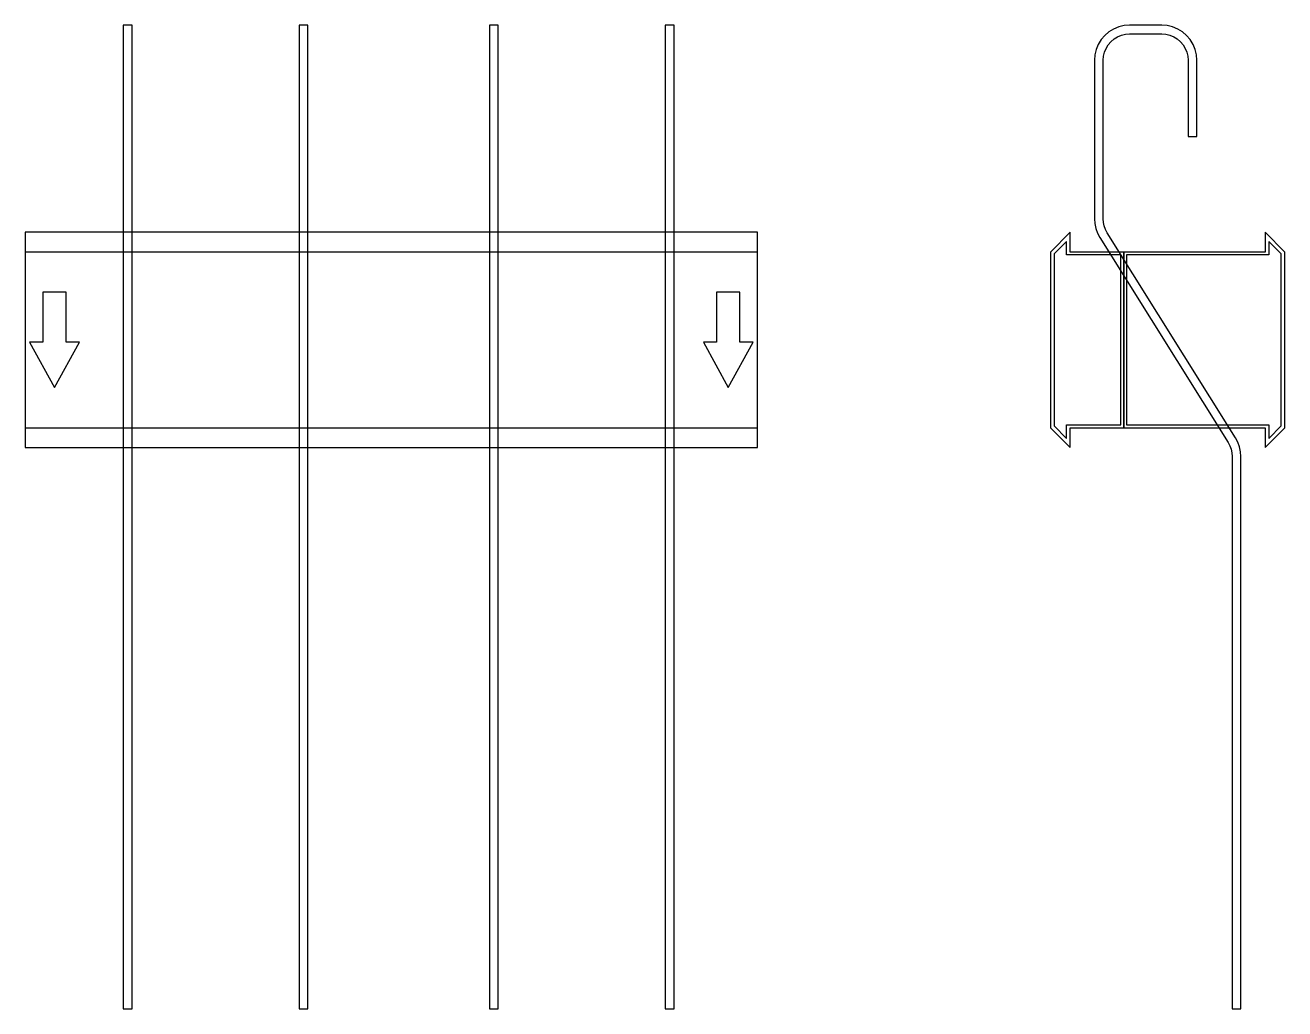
# Model space of a CAD drawing. Extents: x 0 to 860, y -457 to 215.
import ezdxf

# ---------------------------------------------------------------- set-up
doc = ezdxf.new("R2010")
doc.units = 0
doc.layers.add('Halfen', color=7, linetype='CONTINUOUS')

msp = doc.modelspace()

# ---------------------------------------------------------------- linework, layer by layer
at = {"layer": 'Halfen', "color": 7}
for points in [[(73, -456.927), (73, 214.971), (67, 214.971), (67, -456.927)], [(193, -456.927), (193, 214.971), (187, 214.971), (187, -456.927)], [(323, -456.927), (323, 214.971), (317, 214.971), (317, -456.927)], [(443, -456.927), (443, 214.971), (437, 214.971), (437, -456.927)], [(830, -456.927), (830, -79.715), (829.766, -76.375), (829.07, -73.1), (827.925, -69.953), (826.353, -66.997), (738.735, 73.221), (737.556, 75.438), (736.697, 77.798), (736.175, 80.255), (736, 82.76), (736, 190.971), (736.222, 193.787), (736.881, 196.534), (737.962, 199.143), (739.438, 201.551), (741.272, 203.699), (743.42, 205.534), (745.828, 207.009), (748.438, 208.09), (751.184, 208.75), (754, 208.971), (776, 208.971), (778.816, 208.75), (781.562, 208.09), (784.172, 207.009), (786.58, 205.534), (788.728, 203.699), (790.562, 201.551), (792.038, 199.143), (793.119, 196.534), (793.778, 193.787), (794, 190.971), (794, 138.971), (800, 138.971), (800, 190.971), (799.705, 194.726), (798.825, 198.388), (797.384, 201.867), (795.416, 205.078), (792.971, 207.942), (790.107, 210.388), (786.896, 212.355), (783.416, 213.797), (779.754, 214.676), (776, 214.971), (754, 214.971), (750.246, 214.676), (746.584, 213.797), (743.104, 212.355), (739.893, 210.388), (737.029, 207.942), (734.584, 205.078), (732.616, 201.867), (731.175, 198.388), (730.295, 194.726), (730, 190.971), (730, 82.76), (730.234, 79.419), (730.93, 76.144), (732.075, 72.998), (733.647, 70.042), (821.265, -70.177), (822.444, -72.394), (823.303, -74.754), (823.825, -77.21), (824, -79.715), (824, -456.927)], [(0, -73.5), (500, -73.5), (500, 73.5), (0, 73.5)], [(750, -60), (750, 60), (713.5, 60), (713.5, 73.5), (700, 60), (700, -60), (713.5, -73.5), (713.5, -60)], [(860, -60), (860, 60), (846.5, 73.5), (846.5, 60), (750, 60), (750, -60), (846.5, -60), (846.5, -73.5)], [(748, -58), (748, 58), (711, 58), (711, 67.25), (702.5, 58.75), (702.5, -58.75), (711, -67.25), (711, -58)], [(857.5, -58.75), (857.5, 58.75), (849, 67.25), (849, 58), (752, 58), (752, -58), (849, -58), (849, -67.25)], [(0, -60), (500, -60), (500, 60), (0, 60)], [(20, -32.5), (37, -1.5), (28, -1.5), (28, 32.5), (12, 32.5), (12, -1.5), (3, -1.5)], [(480, -32.5), (497, -1.5), (488, -1.5), (488, 32.5), (472, 32.5), (472, -1.5), (463, -1.5)]]:
    msp.add_lwpolyline(points, close=True, dxfattribs=at)

doc.saveas('drawing.dxf')
